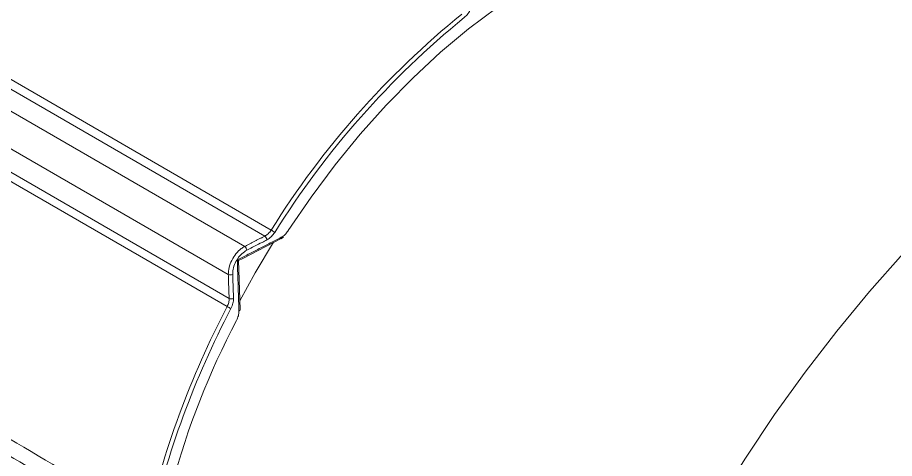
# Model space of a CAD drawing. Extents: x 11 to 120, y 2 to 94.
# Drawn here: x 24.326 to 28.444, y 71.595 to 73.665 of the extents above; entities that cross this region are included whole.
import ezdxf

# ---------------------------------------------------------------- set-up
doc = ezdxf.new("R2010")
doc.units = 0
doc.header["$MEASUREMENT"] = 0
doc.linetypes.add('SLD-Solid', pattern=[0])
doc.layers.add('OBJECT', color=7, linetype='CONTINUOUS')

msp = doc.modelspace()

# ---------------------------------------------------------------- linework, layer by layer
at = {"layer": 'OBJECT', "color": 7, "linetype": 'SLD-Solid', "lineweight": 15}
for p, q in [((22.7458, 74.2669), (25.5169, 72.6671)), ((22.5256, 74.2459), (25.3928, 72.5907)), ((25.4871, 72.639), (22.7172, 74.2381)), ((25.3156, 72.4588), (22.4457, 74.1156)), ((22.5494, 73.9457), (25.3194, 72.3466)), ((25.3101, 72.3079), (22.5389, 73.9076))]:
    msp.add_line(p, q, dxfattribs=at)
at = {"layer": 'OBJECT', "color": 7, "linetype": 'SLD-Solid', "lineweight": 15, "flags": 128}
for points in [[(25.5974, 72.665), (25.7043, 72.8219), (25.8169, 72.9729), (25.9347, 73.1171), (26.057, 73.2539), (26.1831, 73.3823), (26.3124, 73.5019), (26.4442, 73.6118), (26.5778, 73.7116), (26.7125, 73.8007), (26.8475, 73.8787), (26.9822, 73.9451), (27.1158, 73.9995), (27.2476, 74.0417), (27.3769, 74.0715), (27.503, 74.0886), (27.6253, 74.0931), (27.6305, 74.093)], [(31.9559, 73.8138), (31.9019, 73.8435), (31.7718, 73.9037), (31.6353, 73.9515), (31.4929, 73.987), (31.345, 74.0098), (31.1921, 74.02), (31.0346, 74.0175), (30.8731, 74.0023), (30.7081, 73.9746), (30.54, 73.9343), (30.3695, 73.8815), (30.197, 73.8166), (30.0231, 73.7396), (29.8483, 73.6508), (29.6732, 73.5505), (29.4984, 73.439), (29.3243, 73.3166), (29.1516, 73.1838), (28.9808, 73.0409), (28.8124, 72.8885), (28.6469, 72.7269), (28.4849, 72.5567), (28.3268, 72.3784), (28.1733, 72.1927), (28.0247, 72), (27.8815, 71.8009), (27.7442, 71.5962), (27.6132, 71.3864), (27.489, 71.1723), (27.3718, 70.9544), (27.2621, 70.7335), (27.1603, 70.5103), (27.0666, 70.2854), (26.9813, 70.0596), (26.9047, 69.8335), (26.8371, 69.608), (26.7787, 69.3837), (26.7296, 69.1613), (26.6899, 68.9415), (26.66, 68.725), (26.6397, 68.5125), (26.6292, 68.3046), (26.6286, 68.102), (26.6377, 67.9054), (26.6567, 67.7154), (26.6853, 67.5325), (26.7237, 67.3573), (26.7715, 67.1904), (26.8287, 67.0324), (26.8951, 66.8836), (26.9704, 66.7446), (27.0546, 66.6159), (27.1471, 66.4977), (27.2479, 66.3906), (27.3566, 66.2947), (27.4727, 66.2105), (27.542, 66.1679)], [(25.3631, 72.5236), (25.3842, 72.5343), (25.5615, 72.6256)], [(25.5623, 72.6267), (25.5708, 72.6312), (25.5743, 72.6345)], [(25.5277, 72.6098), (25.4422, 72.4672), (25.369, 72.3347)], [(25.3707, 72.2935), (25.3692, 72.342), (25.3631, 72.5236)]]:
    msp.add_lwpolyline(points, dxfattribs=at)
at = {"layer": 'OBJECT', "color": 7, "linetype": 'SLD-Solid', "lineweight": 15}
for centre, radius, start, end in [((29.0164, 70.479), 4.1273, 129.1291, 147.9832), ((29.0156, 70.4791), 4.1064, 129.1291, 147.9832), ((25.4151, 72.4913), 0.2031, 54.2525, 59.9267), ((25.4726, 72.6193), 0.0245, 4.3383, 53.7788), ((25.557, 72.6318), 0.00778, 305.8284, 10.2835), ((25.3782, 72.5709), 0.0245, 4.2525, 53.6514), ((25.3257, 72.4816), 0.025, 246.1929, 294.6905), ((25.3296, 72.3693), 0.0249, 246.0529, 294.6003), ((29.0911, 70.3273), 4.2684, 152.3536, 167.2604), ((29.0899, 70.3282), 4.2468, 152.3536, 167.2604), ((25.4063, 72.4751), 0.1929, 240.0831, 246.0576), ((25.3637, 72.2941), 0.00708, 285.8198, 355.6776), ((28.6074, 70.5236), 3.6796, 152.1363, 177.9813)]:
    msp.add_arc(centre, radius, start, end, dxfattribs=at)
for points, knots in [([(26.4647, 73.7526), (26.4645, 73.7448), (26.464, 73.7291), (26.4554, 73.7043), (26.442, 73.6812), (26.4301, 73.6701), (26.4241, 73.6646)], [0, 0, 0, 0, 0.249057, 0.498134, 0.746674, 1, 1, 1, 1]), ([(21.9631, 73.0709), (21.9883, 73.0559), (22.13, 72.9716), (22.7375, 72.6102), (23.6774, 72.0511), (24.5009, 71.5613), (24.8584, 71.3487)], [0, 0, 0, 0, 0.026129, 0.146813, 0.629552, 1, 1, 1, 1]), ([(24.8198, 71.2914), (24.5167, 71.4718), (23.9103, 71.8326), (22.9452, 72.4071), (22.2834, 72.8011), (21.9247, 73.0146)], [0, 0, 0, 0, 0.314137, 0.628275, 1, 1, 1, 1]), ([(25.4871, 72.639), (25.4924, 72.6422), (25.5035, 72.6489), (25.5123, 72.6608), (25.5169, 72.6671)], [0, 0, 0, 0, 0.473397, 1, 1, 1, 1]), ([(25.5646, 72.6332), (25.5705, 72.6371), (25.5819, 72.6445), (25.5923, 72.6573), (25.5969, 72.6642), (25.5974, 72.665)], [0, 0, 0, 0, 0.489872, 0.942613, 1, 1, 1, 1]), ([(25.4971, 72.6211), (25.4896, 72.6173), (25.4582, 72.6011), (25.4267, 72.585), (25.4027, 72.5727)], [0, 0, 0, 0, 0.237767, 1, 1, 1, 1]), ([(25.5338, 72.6562), (25.5287, 72.6492), (25.518, 72.6343), (25.5043, 72.6257), (25.4971, 72.6211)], [0, 0, 0, 0, 0.473445, 1, 1, 1, 1]), ([(25.3156, 72.4588), (25.3162, 72.4696), (25.3175, 72.4911), (25.3306, 72.5257), (25.3506, 72.5567), (25.3726, 72.5788), (25.3872, 72.5874), (25.3928, 72.5907)], [0, 0, 0, 0, 0.216844, 0.433701, 0.650256, 0.866699, 1, 1, 1, 1]), ([(25.4027, 72.5727), (25.3948, 72.5678), (25.3791, 72.558), (25.3587, 72.5336), (25.3438, 72.5054), (25.3365, 72.4794), (25.3363, 72.4646), (25.3361, 72.459)], [0, 0, 0, 0, 0.216835, 0.433686, 0.650167, 0.86649, 1, 1, 1, 1]), ([(25.3631, 72.5236), (25.3631, 72.5236), (25.3635, 72.5234), (25.3619, 72.5244), (25.3596, 72.5258), (25.3578, 72.5268), (25.3578, 72.5269)], [0, 0, 0, 0, 0.040623, 0.453748, 0.991066, 1, 1, 1, 1]), ([(25.3361, 72.459), (25.3364, 72.4505), (25.3377, 72.4131), (25.339, 72.3757), (25.3399, 72.3467)], [0, 0, 0, 0, 0.226062, 1, 1, 1, 1]), ([(25.3101, 72.3079), (25.3129, 72.3143), (25.3187, 72.3273), (25.3192, 72.3401), (25.3194, 72.3466)], [0, 0, 0, 0, 0.486978, 1, 1, 1, 1]), ([(25.3399, 72.3467), (25.3396, 72.339), (25.3389, 72.3234), (25.3317, 72.3071), (25.328, 72.2988)], [0, 0, 0, 0, 0.488652, 1, 1, 1, 1]), ([(25.3544, 72.2433), (25.3576, 72.2506), (25.3642, 72.2655), (25.3652, 72.2799), (25.3656, 72.2873)], [0, 0, 0, 0, 0.49158, 1, 1, 1, 1])]:
    msp.add_open_spline(points, degree=3, knots=knots, dxfattribs=at)
for points in [[(25.3578, 72.5269), (25.5646, 72.6332)], [(25.3928, 72.5907), (25.4871, 72.639)], [(25.3656, 72.2873), (25.3578, 72.5269)], [(25.3194, 72.3466), (25.3156, 72.4588)]]:
    msp.add_open_spline(points, degree=1, dxfattribs=at)

doc.saveas('drawing.dxf')
